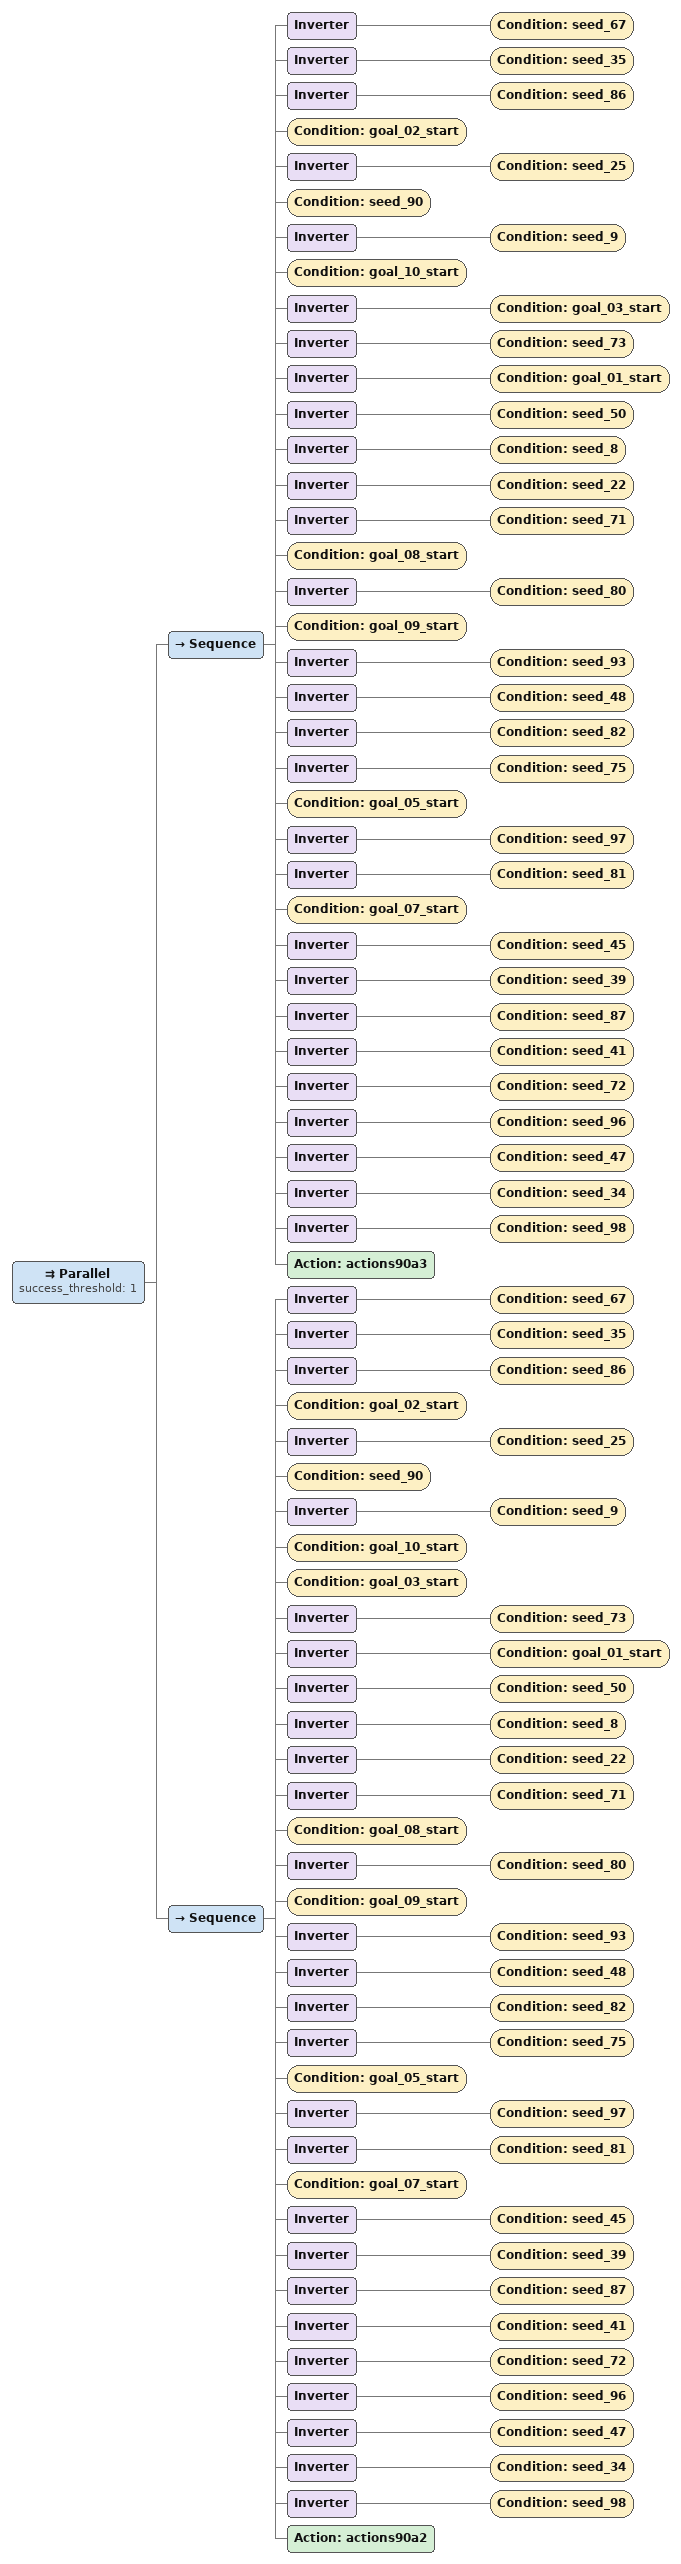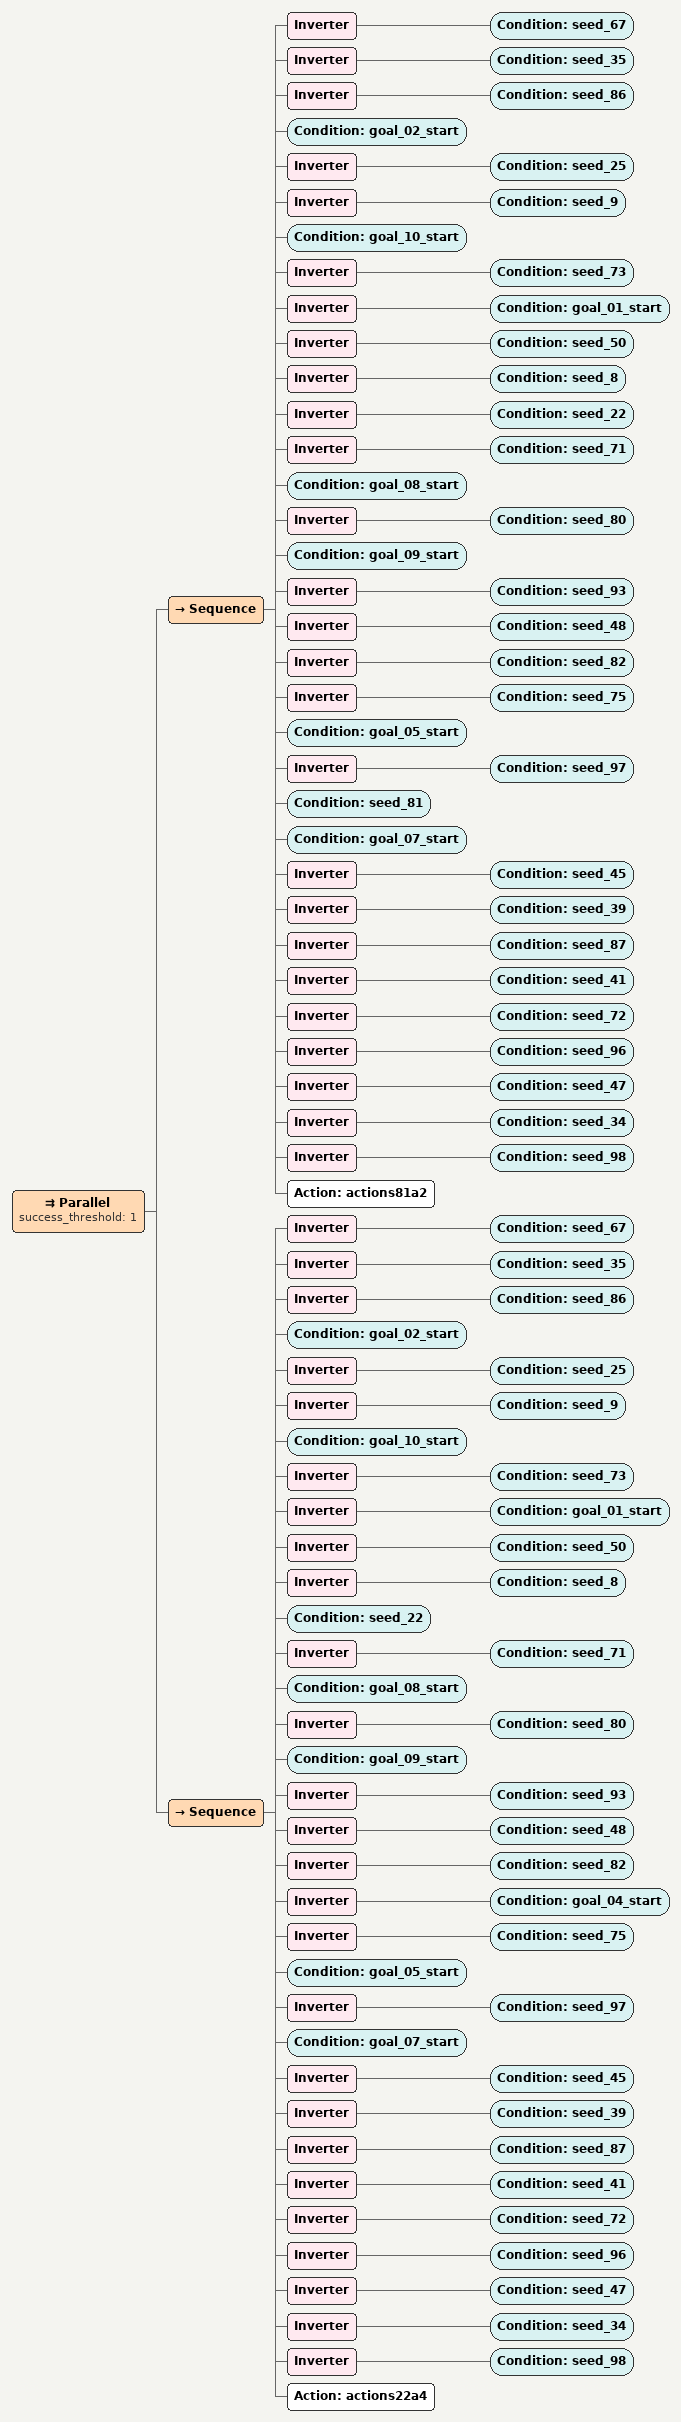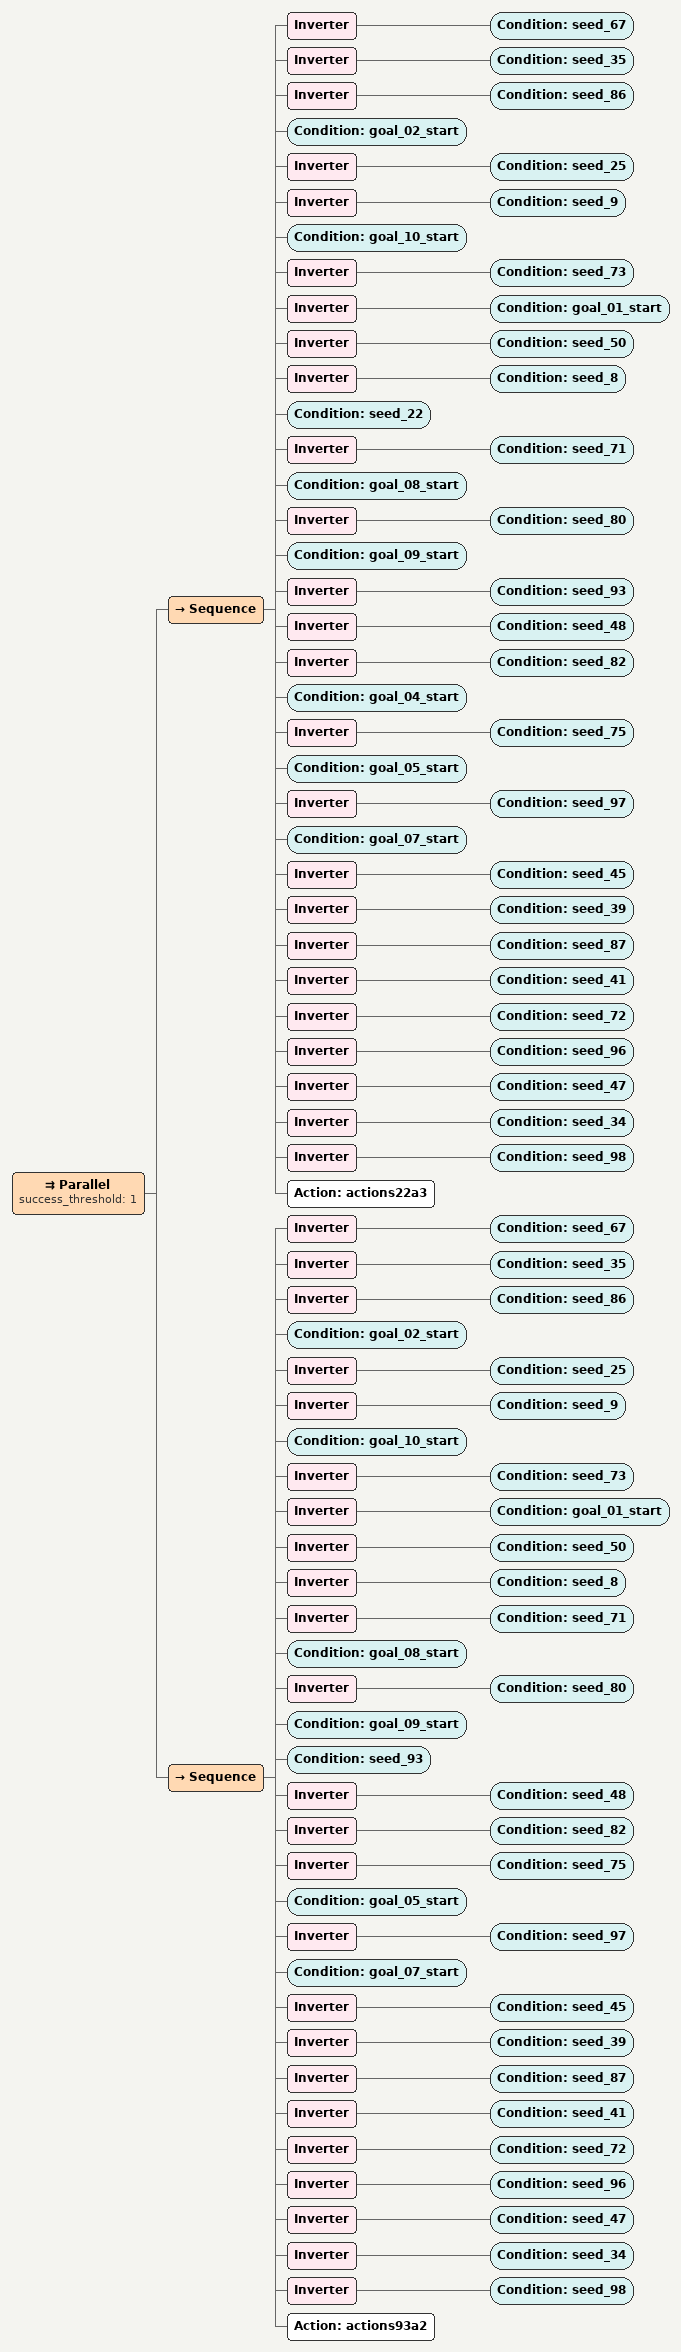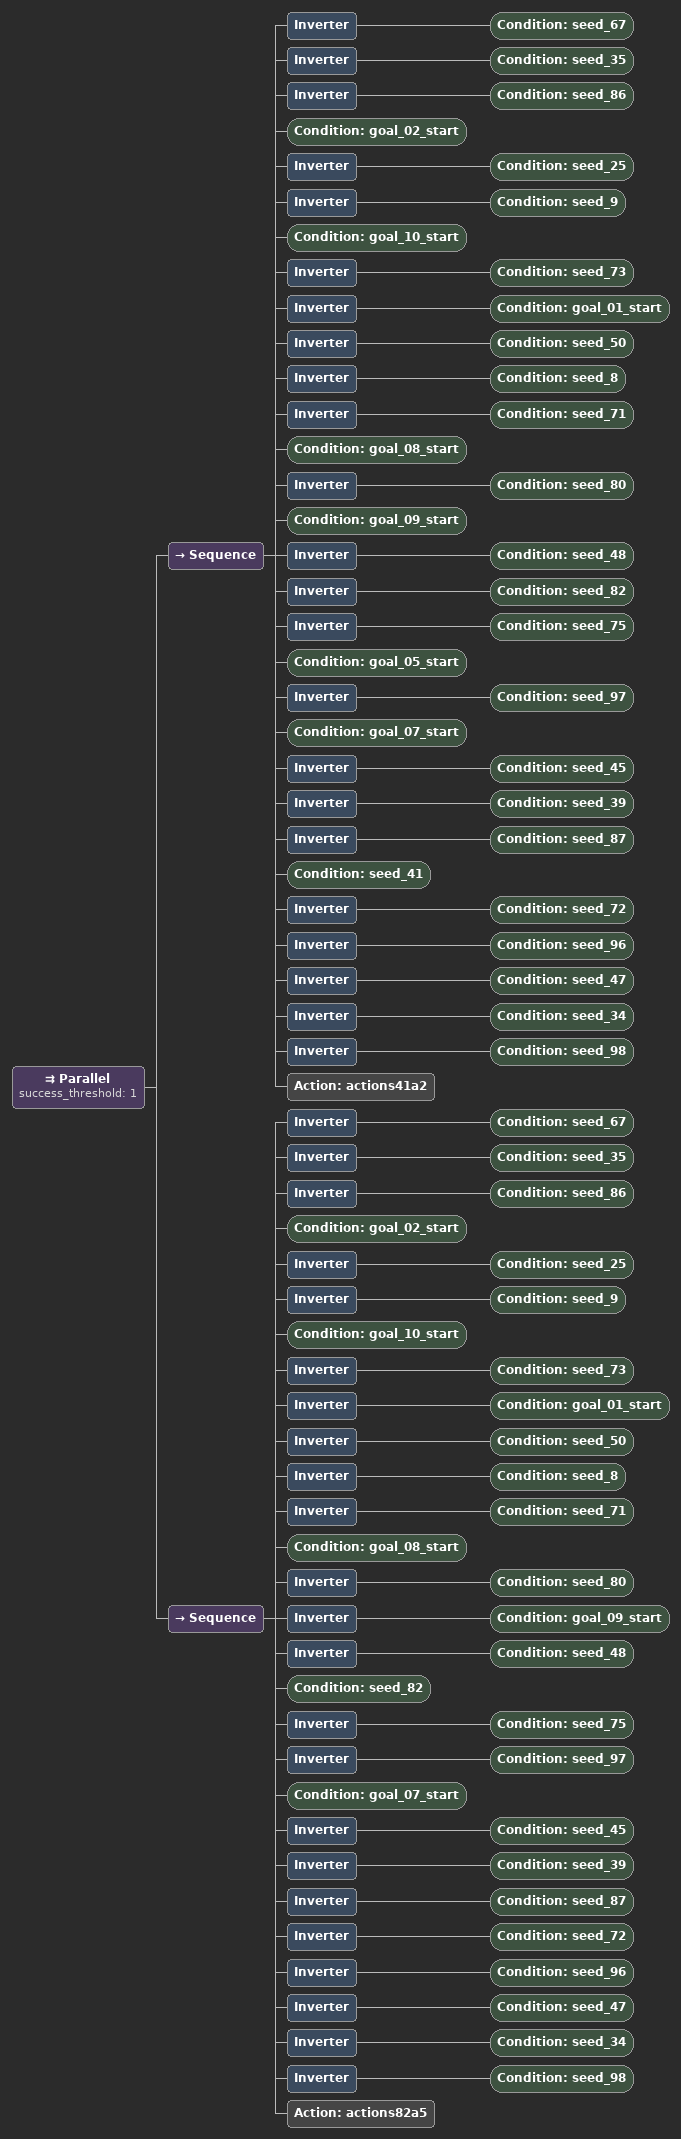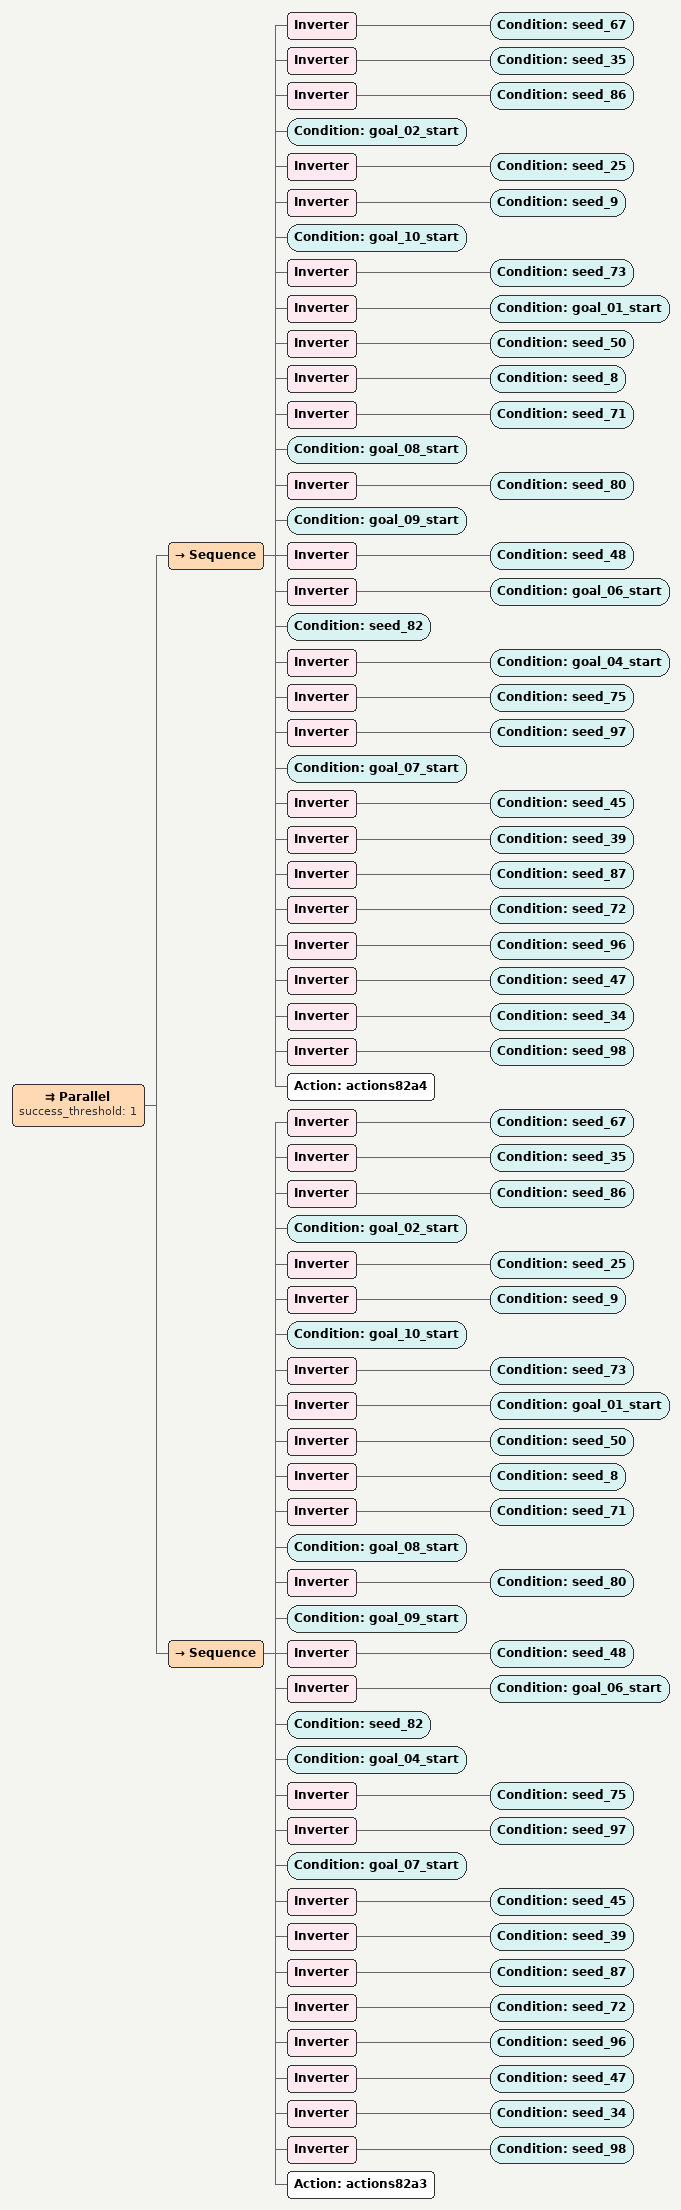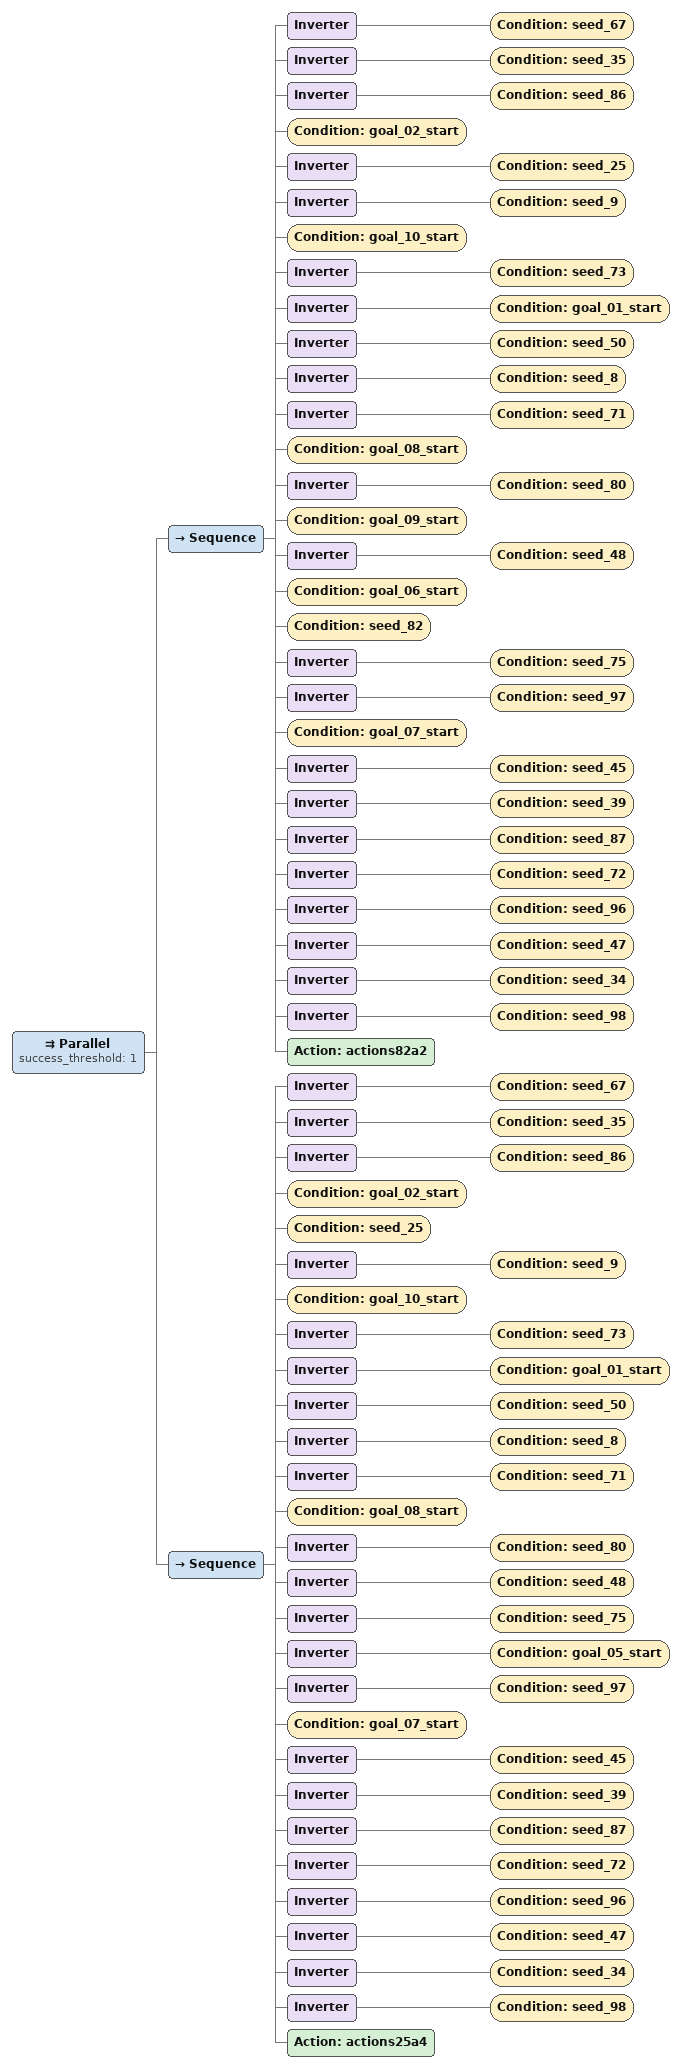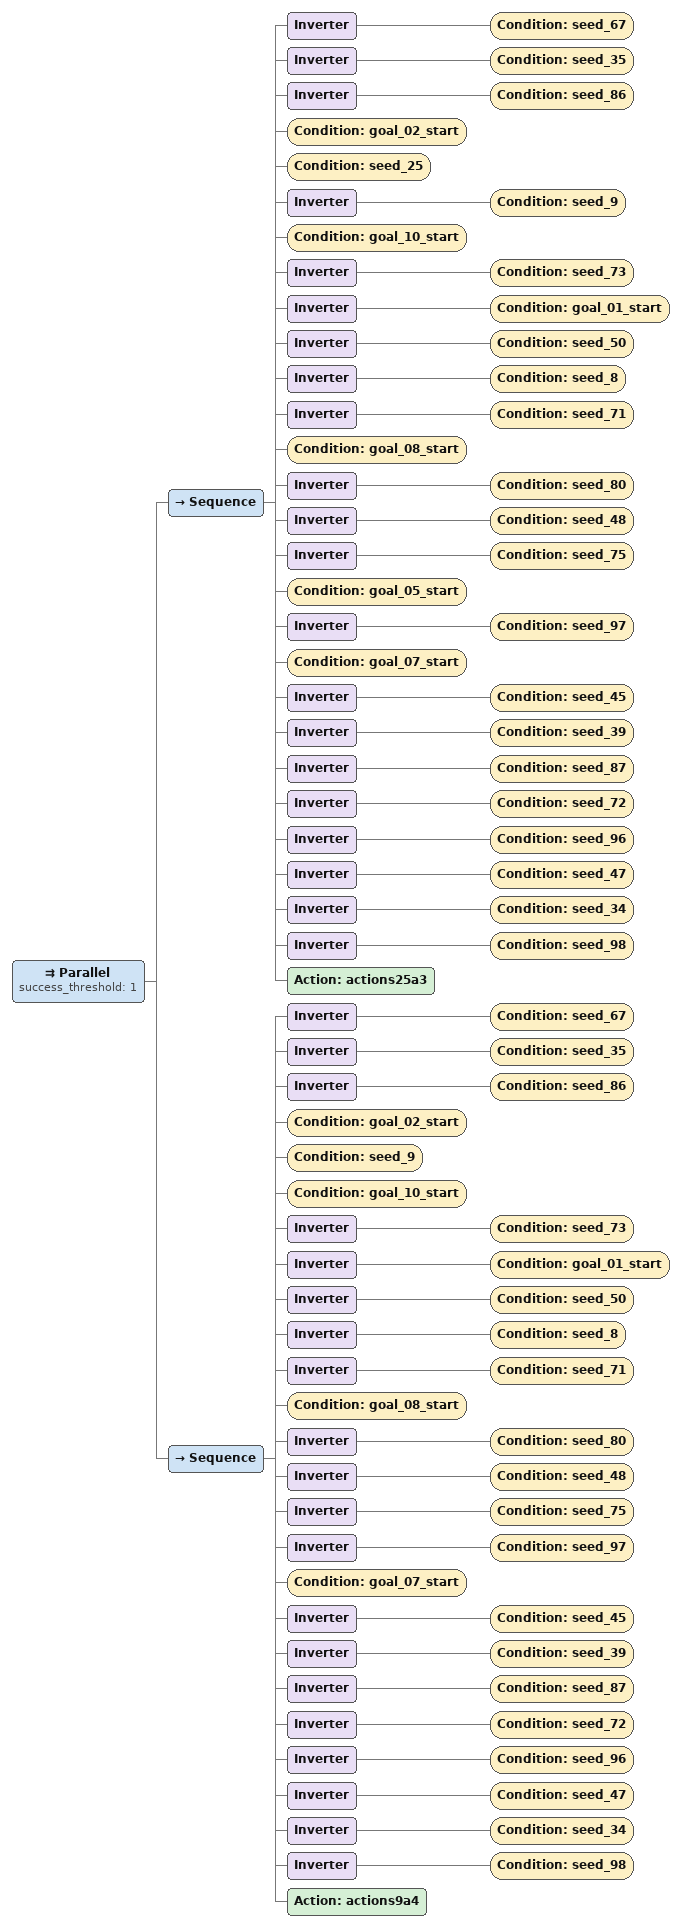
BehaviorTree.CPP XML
<Parallel success_threshold="1">
  <Sequence>
    <Inverter>
      <Condition ID="seed_67"/>
    </Inverter>
    <Inverter>
      <Condition ID="seed_35"/>
    </Inverter>
    <Inverter>
      <Condition ID="seed_86"/>
    </Inverter>
    <Condition ID="goal_02_start"/>
    <Inverter>
      <Condition ID="seed_25"/>
    </Inverter>
    <Condition ID="seed_90"/>
    <Inverter>
      <Condition ID="seed_9"/>
    </Inverter>
    <Condition ID="goal_10_start"/>
    <Inverter>
      <Condition ID="goal_03_start"/>
    </Inverter>
    <Inverter>
      <Condition ID="seed_73"/>
    </Inverter>
    <Inverter>
      <Condition ID="goal_01_start"/>
    </Inverter>
    <Inverter>
      <Condition ID="seed_50"/>
    </Inverter>
    <Inverter>
      <Condition ID="seed_8"/>
    </Inverter>
    <Inverter>
      <Condition ID="seed_22"/>
    </Inverter>
    <Inverter>
      <Condition ID="seed_71"/>
    </Inverter>
    <Condition ID="goal_08_start"/>
    <Inverter>
      <Condition ID="seed_80"/>
    </Inverter>
    <Condition ID="goal_09_start"/>
    <Inverter>
      <Condition ID="seed_93"/>
    </Inverter>
    <Inverter>
      <Condition ID="seed_48"/>
    </Inverter>
    <Inverter>
      <Condition ID="seed_82"/>
    </Inverter>
    <Inverter>
      <Condition ID="seed_75"/>
    </Inverter>
    <Condition ID="goal_05_start"/>
    <Inverter>
      <Condition ID="seed_97"/>
    </Inverter>
    <Inverter>
      <Condition ID="seed_81"/>
    </Inverter>
    <Condition ID="goal_07_start"/>
    <Inverter>
      <Condition ID="seed_45"/>
    </Inverter>
    <Inverter>
      <Condition ID="seed_39"/>
    </Inverter>
    <Inverter>
      <Condition ID="seed_87"/>
    </Inverter>
    <Inverter>
      <Condition ID="seed_41"/>
    </Inverter>
    <Inverter>
      <Condition ID="seed_72"/>
    </Inverter>
    <Inverter>
      <Condition ID="seed_96"/>
    </Inverter>
    <Inverter>
      <Condition ID="seed_47"/>
    </Inverter>
    <Inverter>
      <Condition ID="seed_34"/>
    </Inverter>
    <Inverter>
      <Condition ID="seed_98"/>
    </Inverter>
    <Action ID="actions90a3"/>
  </Sequence>
  <Sequence>
    <Inverter>
      <Condition ID="seed_67"/>
    </Inverter>
    <Inverter>
      <Condition ID="seed_35"/>
    </Inverter>
    <Inverter>
      <Condition ID="seed_86"/>
    </Inverter>
    <Condition ID="goal_02_start"/>
    <Inverter>
      <Condition ID="seed_25"/>
    </Inverter>
    <Condition ID="seed_90"/>
    <Inverter>
      <Condition ID="seed_9"/>
    </Inverter>
    <Condition ID="goal_10_start"/>
    <Condition ID="goal_03_start"/>
    <Inverter>
      <Condition ID="seed_73"/>
    </Inverter>
    <Inverter>
      <Condition ID="goal_01_start"/>
    </Inverter>
    <Inverter>
      <Condition ID="seed_50"/>
    </Inverter>
    <Inverter>
      <Condition ID="seed_8"/>
    </Inverter>
    <Inverter>
      <Condition ID="seed_22"/>
    </Inverter>
    <Inverter>
      <Condition ID="seed_71"/>
    </Inverter>
    <Condition ID="goal_08_start"/>
    <Inverter>
      <Condition ID="seed_80"/>
    </Inverter>
    <Condition ID="goal_09_start"/>
    <Inverter>
      <Condition ID="seed_93"/>
    </Inverter>
    <Inverter>
      <Condition ID="seed_48"/>
    </Inverter>
    <Inverter>
      <Condition ID="seed_82"/>
    </Inverter>
    <Inverter>
      <Condition ID="seed_75"/>
    </Inverter>
    <Condition ID="goal_05_start"/>
    <Inverter>
      <Condition ID="seed_97"/>
    </Inverter>
    <Inverter>
      <Condition ID="seed_81"/>
    </Inverter>
    <Condition ID="goal_07_start"/>
    <Inverter>
      <Condition ID="seed_45"/>
    </Inverter>
    <Inverter>
      <Condition ID="seed_39"/>
    </Inverter>
    <Inverter>
      <Condition ID="seed_87"/>
    </Inverter>
    <Inverter>
      <Condition ID="seed_41"/>
    </Inverter>
    <Inverter>
      <Condition ID="seed_72"/>
    </Inverter>
    <Inverter>
      <Condition ID="seed_96"/>
    </Inverter>
    <Inverter>
      <Condition ID="seed_47"/>
    </Inverter>
    <Inverter>
      <Condition ID="seed_34"/>
    </Inverter>
    <Inverter>
      <Condition ID="seed_98"/>
    </Inverter>
    <Action ID="actions90a2"/>
  </Sequence>
</Parallel>

<Parallel success_threshold="1">
  <Sequence>
    <Inverter>
      <Condition ID="seed_67"/>
    </Inverter>
    <Inverter>
      <Condition ID="seed_35"/>
    </Inverter>
    <Inverter>
      <Condition ID="seed_86"/>
    </Inverter>
    <Condition ID="goal_02_start"/>
    <Inverter>
      <Condition ID="seed_25"/>
    </Inverter>
    <Inverter>
      <Condition ID="seed_9"/>
    </Inverter>
    <Condition ID="goal_10_start"/>
    <Inverter>
      <Condition ID="seed_73"/>
    </Inverter>
    <Inverter>
      <Condition ID="goal_01_start"/>
    </Inverter>
    <Inverter>
      <Condition ID="seed_50"/>
    </Inverter>
    <Inverter>
      <Condition ID="seed_8"/>
    </Inverter>
    <Inverter>
      <Condition ID="seed_22"/>
    </Inverter>
    <Inverter>
      <Condition ID="seed_71"/>
    </Inverter>
    <Condition ID="goal_08_start"/>
    <Inverter>
      <Condition ID="seed_80"/>
    </Inverter>
    <Condition ID="goal_09_start"/>
    <Inverter>
      <Condition ID="seed_93"/>
    </Inverter>
    <Inverter>
      <Condition ID="seed_48"/>
    </Inverter>
    <Inverter>
      <Condition ID="seed_82"/>
    </Inverter>
    <Inverter>
      <Condition ID="seed_75"/>
    </Inverter>
    <Condition ID="goal_05_start"/>
    <Inverter>
      <Condition ID="seed_97"/>
    </Inverter>
    <Condition ID="seed_81"/>
    <Condition ID="goal_07_start"/>
    <Inverter>
      <Condition ID="seed_45"/>
    </Inverter>
    <Inverter>
      <Condition ID="seed_39"/>
    </Inverter>
    <Inverter>
      <Condition ID="seed_87"/>
    </Inverter>
    <Inverter>
      <Condition ID="seed_41"/>
    </Inverter>
    <Inverter>
      <Condition ID="seed_72"/>
    </Inverter>
    <Inverter>
      <Condition ID="seed_96"/>
    </Inverter>
    <Inverter>
      <Condition ID="seed_47"/>
    </Inverter>
    <Inverter>
      <Condition ID="seed_34"/>
    </Inverter>
    <Inverter>
      <Condition ID="seed_98"/>
    </Inverter>
    <Action ID="actions81a2"/>
  </Sequence>
  <Sequence>
    <Inverter>
      <Condition ID="seed_67"/>
    </Inverter>
    <Inverter>
      <Condition ID="seed_35"/>
    </Inverter>
    <Inverter>
      <Condition ID="seed_86"/>
    </Inverter>
    <Condition ID="goal_02_start"/>
    <Inverter>
      <Condition ID="seed_25"/>
    </Inverter>
    <Inverter>
      <Condition ID="seed_9"/>
    </Inverter>
    <Condition ID="goal_10_start"/>
    <Inverter>
      <Condition ID="seed_73"/>
    </Inverter>
    <Inverter>
      <Condition ID="goal_01_start"/>
    </Inverter>
    <Inverter>
      <Condition ID="seed_50"/>
    </Inverter>
    <Inverter>
      <Condition ID="seed_8"/>
    </Inverter>
    <Condition ID="seed_22"/>
    <Inverter>
      <Condition ID="seed_71"/>
    </Inverter>
    <Condition ID="goal_08_start"/>
    <Inverter>
      <Condition ID="seed_80"/>
    </Inverter>
    <Condition ID="goal_09_start"/>
    <Inverter>
      <Condition ID="seed_93"/>
    </Inverter>
    <Inverter>
      <Condition ID="seed_48"/>
    </Inverter>
    <Inverter>
      <Condition ID="seed_82"/>
    </Inverter>
    <Inverter>
      <Condition ID="goal_04_start"/>
    </Inverter>
    <Inverter>
      <Condition ID="seed_75"/>
    </Inverter>
    <Condition ID="goal_05_start"/>
    <Inverter>
      <Condition ID="seed_97"/>
    </Inverter>
    <Condition ID="goal_07_start"/>
    <Inverter>
      <Condition ID="seed_45"/>
    </Inverter>
    <Inverter>
      <Condition ID="seed_39"/>
    </Inverter>
    <Inverter>
      <Condition ID="seed_87"/>
    </Inverter>
    <Inverter>
      <Condition ID="seed_41"/>
    </Inverter>
    <Inverter>
      <Condition ID="seed_72"/>
    </Inverter>
    <Inverter>
      <Condition ID="seed_96"/>
    </Inverter>
    <Inverter>
      <Condition ID="seed_47"/>
    </Inverter>
    <Inverter>
      <Condition ID="seed_34"/>
    </Inverter>
    <Inverter>
      <Condition ID="seed_98"/>
    </Inverter>
    <Action ID="actions22a4"/>
  </Sequence>
</Parallel>

<Parallel success_threshold="1">
  <Sequence>
    <Inverter>
      <Condition ID="seed_67"/>
    </Inverter>
    <Inverter>
      <Condition ID="seed_35"/>
    </Inverter>
    <Inverter>
      <Condition ID="seed_86"/>
    </Inverter>
    <Condition ID="goal_02_start"/>
    <Inverter>
      <Condition ID="seed_25"/>
    </Inverter>
    <Inverter>
      <Condition ID="seed_9"/>
    </Inverter>
    <Condition ID="goal_10_start"/>
    <Inverter>
      <Condition ID="seed_73"/>
    </Inverter>
    <Inverter>
      <Condition ID="goal_01_start"/>
    </Inverter>
    <Inverter>
      <Condition ID="seed_50"/>
    </Inverter>
    <Inverter>
      <Condition ID="seed_8"/>
    </Inverter>
    <Condition ID="seed_22"/>
    <Inverter>
      <Condition ID="seed_71"/>
    </Inverter>
    <Condition ID="goal_08_start"/>
    <Inverter>
      <Condition ID="seed_80"/>
    </Inverter>
    <Condition ID="goal_09_start"/>
    <Inverter>
      <Condition ID="seed_93"/>
    </Inverter>
    <Inverter>
      <Condition ID="seed_48"/>
    </Inverter>
    <Inverter>
      <Condition ID="seed_82"/>
    </Inverter>
    <Condition ID="goal_04_start"/>
    <Inverter>
      <Condition ID="seed_75"/>
    </Inverter>
    <Condition ID="goal_05_start"/>
    <Inverter>
      <Condition ID="seed_97"/>
    </Inverter>
    <Condition ID="goal_07_start"/>
    <Inverter>
      <Condition ID="seed_45"/>
    </Inverter>
    <Inverter>
      <Condition ID="seed_39"/>
    </Inverter>
    <Inverter>
      <Condition ID="seed_87"/>
    </Inverter>
    <Inverter>
      <Condition ID="seed_41"/>
    </Inverter>
    <Inverter>
      <Condition ID="seed_72"/>
    </Inverter>
    <Inverter>
      <Condition ID="seed_96"/>
    </Inverter>
    <Inverter>
      <Condition ID="seed_47"/>
    </Inverter>
    <Inverter>
      <Condition ID="seed_34"/>
    </Inverter>
    <Inverter>
      <Condition ID="seed_98"/>
    </Inverter>
    <Action ID="actions22a3"/>
  </Sequence>
  <Sequence>
    <Inverter>
      <Condition ID="seed_67"/>
    </Inverter>
    <Inverter>
      <Condition ID="seed_35"/>
    </Inverter>
    <Inverter>
      <Condition ID="seed_86"/>
    </Inverter>
    <Condition ID="goal_02_start"/>
    <Inverter>
      <Condition ID="seed_25"/>
    </Inverter>
    <Inverter>
      <Condition ID="seed_9"/>
    </Inverter>
    <Condition ID="goal_10_start"/>
    <Inverter>
      <Condition ID="seed_73"/>
    </Inverter>
    <Inverter>
      <Condition ID="goal_01_start"/>
    </Inverter>
    <Inverter>
      <Condition ID="seed_50"/>
    </Inverter>
    <Inverter>
      <Condition ID="seed_8"/>
    </Inverter>
    <Inverter>
      <Condition ID="seed_71"/>
    </Inverter>
    <Condition ID="goal_08_start"/>
    <Inverter>
      <Condition ID="seed_80"/>
    </Inverter>
    <Condition ID="goal_09_start"/>
    <Condition ID="seed_93"/>
    <Inverter>
      <Condition ID="seed_48"/>
    </Inverter>
    <Inverter>
      <Condition ID="seed_82"/>
    </Inverter>
    <Inverter>
      <Condition ID="seed_75"/>
    </Inverter>
    <Condition ID="goal_05_start"/>
    <Inverter>
      <Condition ID="seed_97"/>
    </Inverter>
    <Condition ID="goal_07_start"/>
    <Inverter>
      <Condition ID="seed_45"/>
    </Inverter>
    <Inverter>
      <Condition ID="seed_39"/>
    </Inverter>
    <Inverter>
      <Condition ID="seed_87"/>
    </Inverter>
    <Inverter>
      <Condition ID="seed_41"/>
    </Inverter>
    <Inverter>
      <Condition ID="seed_72"/>
    </Inverter>
    <Inverter>
      <Condition ID="seed_96"/>
    </Inverter>
    <Inverter>
      <Condition ID="seed_47"/>
    </Inverter>
    <Inverter>
      <Condition ID="seed_34"/>
    </Inverter>
    <Inverter>
      <Condition ID="seed_98"/>
    </Inverter>
    <Action ID="actions93a2"/>
  </Sequence>
</Parallel>

<Parallel success_threshold="1">
  <Sequence>
    <Inverter>
      <Condition ID="seed_67"/>
    </Inverter>
    <Inverter>
      <Condition ID="seed_35"/>
    </Inverter>
    <Inverter>
      <Condition ID="seed_86"/>
    </Inverter>
    <Condition ID="goal_02_start"/>
    <Inverter>
      <Condition ID="seed_25"/>
    </Inverter>
    <Inverter>
      <Condition ID="seed_9"/>
    </Inverter>
    <Condition ID="goal_10_start"/>
    <Inverter>
      <Condition ID="seed_73"/>
    </Inverter>
    <Inverter>
      <Condition ID="goal_01_start"/>
    </Inverter>
    <Inverter>
      <Condition ID="seed_50"/>
    </Inverter>
    <Inverter>
      <Condition ID="seed_8"/>
    </Inverter>
    <Inverter>
      <Condition ID="seed_71"/>
    </Inverter>
    <Condition ID="goal_08_start"/>
    <Inverter>
      <Condition ID="seed_80"/>
    </Inverter>
    <Condition ID="goal_09_start"/>
    <Inverter>
      <Condition ID="seed_48"/>
    </Inverter>
    <Inverter>
      <Condition ID="seed_82"/>
    </Inverter>
    <Inverter>
      <Condition ID="seed_75"/>
    </Inverter>
    <Condition ID="goal_05_start"/>
    <Inverter>
      <Condition ID="seed_97"/>
    </Inverter>
    <Condition ID="goal_07_start"/>
    <Inverter>
      <Condition ID="seed_45"/>
    </Inverter>
    <Inverter>
      <Condition ID="seed_39"/>
    </Inverter>
    <Inverter>
      <Condition ID="seed_87"/>
    </Inverter>
    <Condition ID="seed_41"/>
    <Inverter>
      <Condition ID="seed_72"/>
    </Inverter>
    <Inverter>
      <Condition ID="seed_96"/>
    </Inverter>
    <Inverter>
      <Condition ID="seed_47"/>
    </Inverter>
    <Inverter>
      <Condition ID="seed_34"/>
    </Inverter>
    <Inverter>
      <Condition ID="seed_98"/>
    </Inverter>
    <Action ID="actions41a2"/>
  </Sequence>
  <Sequence>
    <Inverter>
      <Condition ID="seed_67"/>
    </Inverter>
    <Inverter>
      <Condition ID="seed_35"/>
    </Inverter>
    <Inverter>
      <Condition ID="seed_86"/>
    </Inverter>
    <Condition ID="goal_02_start"/>
    <Inverter>
      <Condition ID="seed_25"/>
    </Inverter>
    <Inverter>
      <Condition ID="seed_9"/>
    </Inverter>
    <Condition ID="goal_10_start"/>
    <Inverter>
      <Condition ID="seed_73"/>
    </Inverter>
    <Inverter>
      <Condition ID="goal_01_start"/>
    </Inverter>
    <Inverter>
      <Condition ID="seed_50"/>
    </Inverter>
    <Inverter>
      <Condition ID="seed_8"/>
    </Inverter>
    <Inverter>
      <Condition ID="seed_71"/>
    </Inverter>
    <Condition ID="goal_08_start"/>
    <Inverter>
      <Condition ID="seed_80"/>
    </Inverter>
    <Inverter>
      <Condition ID="goal_09_start"/>
    </Inverter>
    <Inverter>
      <Condition ID="seed_48"/>
    </Inverter>
    <Condition ID="seed_82"/>
    <Inverter>
      <Condition ID="seed_75"/>
    </Inverter>
    <Inverter>
      <Condition ID="seed_97"/>
    </Inverter>
    <Condition ID="goal_07_start"/>
    <Inverter>
      <Condition ID="seed_45"/>
    </Inverter>
    <Inverter>
      <Condition ID="seed_39"/>
    </Inverter>
    <Inverter>
      <Condition ID="seed_87"/>
    </Inverter>
    <Inverter>
      <Condition ID="seed_72"/>
    </Inverter>
    <Inverter>
      <Condition ID="seed_96"/>
    </Inverter>
    <Inverter>
      <Condition ID="seed_47"/>
    </Inverter>
    <Inverter>
      <Condition ID="seed_34"/>
    </Inverter>
    <Inverter>
      <Condition ID="seed_98"/>
    </Inverter>
    <Action ID="actions82a5"/>
  </Sequence>
</Parallel>

<Parallel success_threshold="1">
  <Sequence>
    <Inverter>
      <Condition ID="seed_67"/>
    </Inverter>
    <Inverter>
      <Condition ID="seed_35"/>
    </Inverter>
    <Inverter>
      <Condition ID="seed_86"/>
    </Inverter>
    <Condition ID="goal_02_start"/>
    <Inverter>
      <Condition ID="seed_25"/>
    </Inverter>
    <Inverter>
      <Condition ID="seed_9"/>
    </Inverter>
    <Condition ID="goal_10_start"/>
    <Inverter>
      <Condition ID="seed_73"/>
    </Inverter>
    <Inverter>
      <Condition ID="goal_01_start"/>
    </Inverter>
    <Inverter>
      <Condition ID="seed_50"/>
    </Inverter>
    <Inverter>
      <Condition ID="seed_8"/>
    </Inverter>
    <Inverter>
      <Condition ID="seed_71"/>
    </Inverter>
    <Condition ID="goal_08_start"/>
    <Inverter>
      <Condition ID="seed_80"/>
    </Inverter>
    <Condition ID="goal_09_start"/>
    <Inverter>
      <Condition ID="seed_48"/>
    </Inverter>
    <Inverter>
      <Condition ID="goal_06_start"/>
    </Inverter>
    <Condition ID="seed_82"/>
    <Inverter>
      <Condition ID="goal_04_start"/>
    </Inverter>
    <Inverter>
      <Condition ID="seed_75"/>
    </Inverter>
    <Inverter>
      <Condition ID="seed_97"/>
    </Inverter>
    <Condition ID="goal_07_start"/>
    <Inverter>
      <Condition ID="seed_45"/>
    </Inverter>
    <Inverter>
      <Condition ID="seed_39"/>
    </Inverter>
    <Inverter>
      <Condition ID="seed_87"/>
    </Inverter>
    <Inverter>
      <Condition ID="seed_72"/>
    </Inverter>
    <Inverter>
      <Condition ID="seed_96"/>
    </Inverter>
    <Inverter>
      <Condition ID="seed_47"/>
    </Inverter>
    <Inverter>
      <Condition ID="seed_34"/>
    </Inverter>
    <Inverter>
      <Condition ID="seed_98"/>
    </Inverter>
    <Action ID="actions82a4"/>
  </Sequence>
  <Sequence>
    <Inverter>
      <Condition ID="seed_67"/>
    </Inverter>
    <Inverter>
      <Condition ID="seed_35"/>
    </Inverter>
    <Inverter>
      <Condition ID="seed_86"/>
    </Inverter>
    <Condition ID="goal_02_start"/>
    <Inverter>
      <Condition ID="seed_25"/>
    </Inverter>
    <Inverter>
      <Condition ID="seed_9"/>
    </Inverter>
    <Condition ID="goal_10_start"/>
    <Inverter>
      <Condition ID="seed_73"/>
    </Inverter>
    <Inverter>
      <Condition ID="goal_01_start"/>
    </Inverter>
    <Inverter>
      <Condition ID="seed_50"/>
    </Inverter>
    <Inverter>
      <Condition ID="seed_8"/>
    </Inverter>
    <Inverter>
      <Condition ID="seed_71"/>
    </Inverter>
    <Condition ID="goal_08_start"/>
    <Inverter>
      <Condition ID="seed_80"/>
    </Inverter>
    <Condition ID="goal_09_start"/>
    <Inverter>
      <Condition ID="seed_48"/>
    </Inverter>
    <Inverter>
      <Condition ID="goal_06_start"/>
    </Inverter>
    <Condition ID="seed_82"/>
    <Condition ID="goal_04_start"/>
    <Inverter>
      <Condition ID="seed_75"/>
    </Inverter>
    <Inverter>
      <Condition ID="seed_97"/>
    </Inverter>
    <Condition ID="goal_07_start"/>
    <Inverter>
      <Condition ID="seed_45"/>
    </Inverter>
    <Inverter>
      <Condition ID="seed_39"/>
    </Inverter>
    <Inverter>
      <Condition ID="seed_87"/>
    </Inverter>
    <Inverter>
      <Condition ID="seed_72"/>
    </Inverter>
    <Inverter>
      <Condition ID="seed_96"/>
    </Inverter>
    <Inverter>
      <Condition ID="seed_47"/>
    </Inverter>
    <Inverter>
      <Condition ID="seed_34"/>
    </Inverter>
    <Inverter>
      <Condition ID="seed_98"/>
    </Inverter>
    <Action ID="actions82a3"/>
  </Sequence>
</Parallel>

<Parallel success_threshold="1">
  <Sequence>
    <Inverter>
      <Condition ID="seed_67"/>
    </Inverter>
    <Inverter>
      <Condition ID="seed_35"/>
    </Inverter>
    <Inverter>
      <Condition ID="seed_86"/>
    </Inverter>
    <Condition ID="goal_02_start"/>
    <Inverter>
      <Condition ID="seed_25"/>
    </Inverter>
    <Inverter>
      <Condition ID="seed_9"/>
    </Inverter>
    <Condition ID="goal_10_start"/>
    <Inverter>
      <Condition ID="seed_73"/>
    </Inverter>
    <Inverter>
      <Condition ID="goal_01_start"/>
    </Inverter>
    <Inverter>
      <Condition ID="seed_50"/>
    </Inverter>
    <Inverter>
      <Condition ID="seed_8"/>
    </Inverter>
    <Inverter>
      <Condition ID="seed_71"/>
    </Inverter>
    <Condition ID="goal_08_start"/>
    <Inverter>
      <Condition ID="seed_80"/>
    </Inverter>
    <Condition ID="goal_09_start"/>
    <Inverter>
      <Condition ID="seed_48"/>
    </Inverter>
    <Condition ID="goal_06_start"/>
    <Condition ID="seed_82"/>
    <Inverter>
      <Condition ID="seed_75"/>
    </Inverter>
    <Inverter>
      <Condition ID="seed_97"/>
    </Inverter>
    <Condition ID="goal_07_start"/>
    <Inverter>
      <Condition ID="seed_45"/>
    </Inverter>
    <Inverter>
      <Condition ID="seed_39"/>
    </Inverter>
    <Inverter>
      <Condition ID="seed_87"/>
    </Inverter>
    <Inverter>
      <Condition ID="seed_72"/>
    </Inverter>
    <Inverter>
      <Condition ID="seed_96"/>
    </Inverter>
    <Inverter>
      <Condition ID="seed_47"/>
    </Inverter>
    <Inverter>
      <Condition ID="seed_34"/>
    </Inverter>
    <Inverter>
      <Condition ID="seed_98"/>
    </Inverter>
    <Action ID="actions82a2"/>
  </Sequence>
  <Sequence>
    <Inverter>
      <Condition ID="seed_67"/>
    </Inverter>
    <Inverter>
      <Condition ID="seed_35"/>
    </Inverter>
    <Inverter>
      <Condition ID="seed_86"/>
    </Inverter>
    <Condition ID="goal_02_start"/>
    <Condition ID="seed_25"/>
    <Inverter>
      <Condition ID="seed_9"/>
    </Inverter>
    <Condition ID="goal_10_start"/>
    <Inverter>
      <Condition ID="seed_73"/>
    </Inverter>
    <Inverter>
      <Condition ID="goal_01_start"/>
    </Inverter>
    <Inverter>
      <Condition ID="seed_50"/>
    </Inverter>
    <Inverter>
      <Condition ID="seed_8"/>
    </Inverter>
    <Inverter>
      <Condition ID="seed_71"/>
    </Inverter>
    <Condition ID="goal_08_start"/>
    <Inverter>
      <Condition ID="seed_80"/>
    </Inverter>
    <Inverter>
      <Condition ID="seed_48"/>
    </Inverter>
    <Inverter>
      <Condition ID="seed_75"/>
    </Inverter>
    <Inverter>
      <Condition ID="goal_05_start"/>
    </Inverter>
    <Inverter>
      <Condition ID="seed_97"/>
    </Inverter>
    <Condition ID="goal_07_start"/>
    <Inverter>
      <Condition ID="seed_45"/>
    </Inverter>
    <Inverter>
      <Condition ID="seed_39"/>
    </Inverter>
    <Inverter>
      <Condition ID="seed_87"/>
    </Inverter>
    <Inverter>
      <Condition ID="seed_72"/>
    </Inverter>
    <Inverter>
      <Condition ID="seed_96"/>
    </Inverter>
    <Inverter>
      <Condition ID="seed_47"/>
    </Inverter>
    <Inverter>
      <Condition ID="seed_34"/>
    </Inverter>
    <Inverter>
      <Condition ID="seed_98"/>
    </Inverter>
    <Action ID="actions25a4"/>
  </Sequence>
</Parallel>

<Parallel success_threshold="1">
  <Sequence>
    <Inverter>
      <Condition ID="seed_67"/>
    </Inverter>
    <Inverter>
      <Condition ID="seed_35"/>
    </Inverter>
    <Inverter>
      <Condition ID="seed_86"/>
    </Inverter>
    <Condition ID="goal_02_start"/>
    <Condition ID="seed_25"/>
    <Inverter>
      <Condition ID="seed_9"/>
    </Inverter>
    <Condition ID="goal_10_start"/>
    <Inverter>
      <Condition ID="seed_73"/>
    </Inverter>
    <Inverter>
      <Condition ID="goal_01_start"/>
    </Inverter>
    <Inverter>
      <Condition ID="seed_50"/>
    </Inverter>
    <Inverter>
      <Condition ID="seed_8"/>
    </Inverter>
    <Inverter>
      <Condition ID="seed_71"/>
    </Inverter>
    <Condition ID="goal_08_start"/>
    <Inverter>
      <Condition ID="seed_80"/>
    </Inverter>
    <Inverter>
      <Condition ID="seed_48"/>
    </Inverter>
    <Inverter>
      <Condition ID="seed_75"/>
    </Inverter>
    <Condition ID="goal_05_start"/>
    <Inverter>
      <Condition ID="seed_97"/>
    </Inverter>
    <Condition ID="goal_07_start"/>
    <Inverter>
      <Condition ID="seed_45"/>
    </Inverter>
    <Inverter>
      <Condition ID="seed_39"/>
    </Inverter>
    <Inverter>
      <Condition ID="seed_87"/>
    </Inverter>
    <Inverter>
      <Condition ID="seed_72"/>
    </Inverter>
    <Inverter>
      <Condition ID="seed_96"/>
    </Inverter>
    <Inverter>
      <Condition ID="seed_47"/>
    </Inverter>
    <Inverter>
      <Condition ID="seed_34"/>
    </Inverter>
    <Inverter>
      <Condition ID="seed_98"/>
    </Inverter>
    <Action ID="actions25a3"/>
  </Sequence>
  <Sequence>
    <Inverter>
      <Condition ID="seed_67"/>
    </Inverter>
    <Inverter>
      <Condition ID="seed_35"/>
    </Inverter>
    <Inverter>
      <Condition ID="seed_86"/>
    </Inverter>
    <Condition ID="goal_02_start"/>
    <Condition ID="seed_9"/>
    <Condition ID="goal_10_start"/>
    <Inverter>
      <Condition ID="seed_73"/>
    </Inverter>
    <Inverter>
      <Condition ID="goal_01_start"/>
    </Inverter>
    <Inverter>
      <Condition ID="seed_50"/>
    </Inverter>
    <Inverter>
      <Condition ID="seed_8"/>
    </Inverter>
    <Inverter>
      <Condition ID="seed_71"/>
    </Inverter>
    <Condition ID="goal_08_start"/>
    <Inverter>
      <Condition ID="seed_80"/>
    </Inverter>
    <Inverter>
      <Condition ID="seed_48"/>
    </Inverter>
    <Inverter>
      <Condition ID="seed_75"/>
    </Inverter>
    <Inverter>
      <Condition ID="seed_97"/>
    </Inverter>
    <Condition ID="goal_07_start"/>
    <Inverter>
      <Condition ID="seed_45"/>
    </Inverter>
    <Inverter>
      <Condition ID="seed_39"/>
    </Inverter>
    <Inverter>
      <Condition ID="seed_87"/>
    </Inverter>
    <Inverter>
      <Condition ID="seed_72"/>
    </Inverter>
    <Inverter>
      <Condition ID="seed_96"/>
    </Inverter>
    <Inverter>
      <Condition ID="seed_47"/>
    </Inverter>
    <Inverter>
      <Condition ID="seed_34"/>
    </Inverter>
    <Inverter>
      <Condition ID="seed_98"/>
    </Inverter>
    <Action ID="actions9a4"/>
  </Sequence>
</Parallel>
